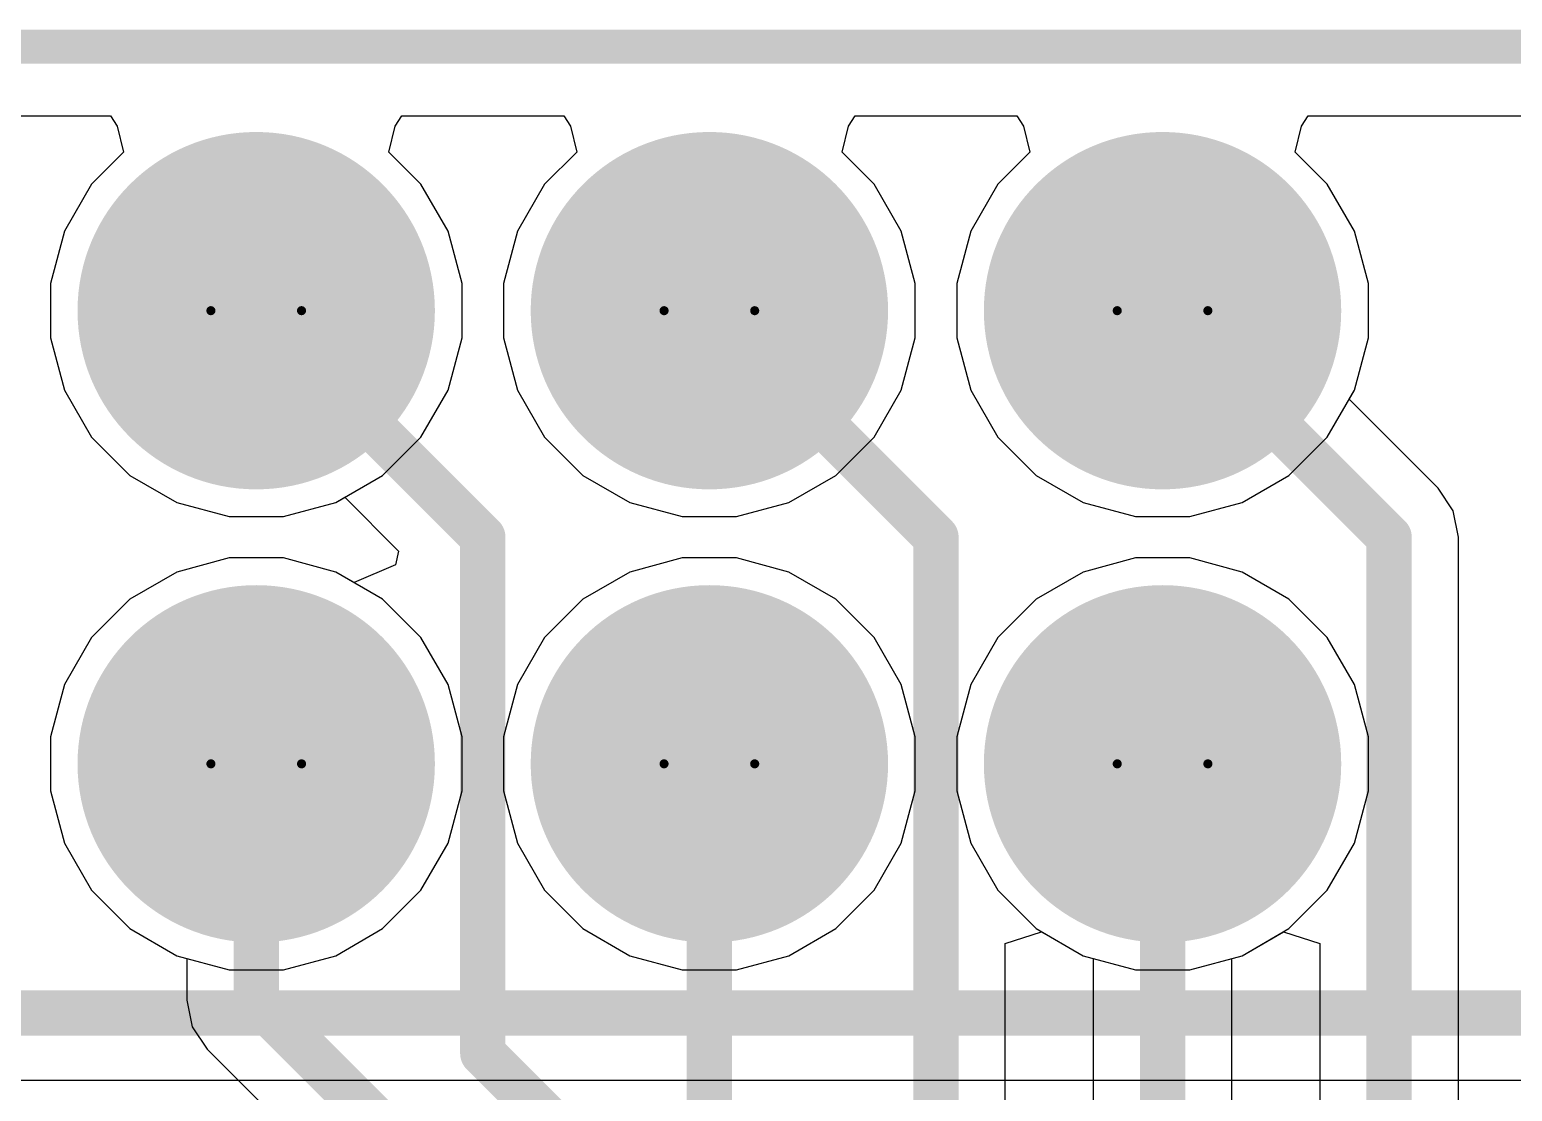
# Model space of a CAD drawing. Header units: inches. Extents: x -0.03 to 9.71, y 0.01 to 4.44.
# Drawn here: x 2.4654 to 2.7925, y 2.3187 to 2.553 of the extents above; entities that cross this region are included whole.
import ezdxf

# ---------------------------------------------------------------- set-up
doc = ezdxf.new("R2010")
doc.units = ezdxf.units.IN
doc.header["$MEASUREMENT"] = 0
for name, color, linetype in [('Board Outline', 216, 'Continuous'), ('Bottom Layer', 5, 'Continuous'), ('Bottom Solder', 6, 'Continuous'), ('Drill Drawing', 1, 'Continuous'), ('Layer 1', 16, 'Continuous'), ('Layer 2', 76, 'Continuous'), ('Multi-Layer', 9, 'Continuous'), ('Pad Holes', 156, 'Continuous'), ('Top Layer', 1, 'Continuous'), ('Top Overlay', 2, 'Continuous'), ('Top Solder', 216, 'Continuous')]:
    doc.layers.add(name, color=color, linetype=linetype)

# ---------------------------------------------------------------- blocks, each defined once
blk = doc.blocks.new('SFH11_PBPC_D12_RA_BK_103')
at = {"layer": 'Bottom Layer'}
h = blk.add_hatch(color=5, dxfattribs=at)
edge = h.paths.add_edge_path()
edge.add_arc((-0.55, 0.05), 0.03543, 0, 360)
h = blk.add_hatch(color=5, dxfattribs=at)
edge = h.paths.add_edge_path()
edge.add_arc((-0.45, 0.05), 0.03543, 0, 360)
h = blk.add_hatch(color=5, dxfattribs=at)
edge = h.paths.add_edge_path()
edge.add_arc((-0.35, 0.05), 0.03543, 0, 360)
h = blk.add_hatch(color=5, dxfattribs=at)
edge = h.paths.add_edge_path()
edge.add_arc((-0.55, -0.05), 0.03543, 0, 360)
h = blk.add_hatch(color=5, dxfattribs=at)
edge = h.paths.add_edge_path()
edge.add_arc((-0.45, -0.05), 0.03543, 0, 360)
h = blk.add_hatch(color=5, dxfattribs=at)
edge = h.paths.add_edge_path()
edge.add_arc((-0.35, -0.05), 0.03543, 0, 360)
at = {"layer": 'Bottom Solder'}
h = blk.add_hatch(color=6, dxfattribs=at)
edge = h.paths.add_edge_path()
edge.add_arc((-0.55, 0.05), 0.03943, 0, 360)
h = blk.add_hatch(color=6, dxfattribs=at)
edge = h.paths.add_edge_path()
edge.add_arc((-0.45, 0.05), 0.03943, 0, 360)
h = blk.add_hatch(color=6, dxfattribs=at)
edge = h.paths.add_edge_path()
edge.add_arc((-0.35, 0.05), 0.03943, 0, 360)
h = blk.add_hatch(color=6, dxfattribs=at)
edge = h.paths.add_edge_path()
edge.add_arc((-0.55, -0.05), 0.03943, 0, 360)
h = blk.add_hatch(color=6, dxfattribs=at)
edge = h.paths.add_edge_path()
edge.add_arc((-0.45, -0.05), 0.03943, 0, 360)
h = blk.add_hatch(color=6, dxfattribs=at)
edge = h.paths.add_edge_path()
edge.add_arc((-0.35, -0.05), 0.03943, 0, 360)
at = {"layer": 'Layer 1'}
h = blk.add_hatch(color=16, dxfattribs=at)
edge = h.paths.add_edge_path()
edge.add_arc((-0.55, 0.05), 0.03543, 0, 360)
h = blk.add_hatch(color=16, dxfattribs=at)
edge = h.paths.add_edge_path()
edge.add_arc((-0.45, 0.05), 0.03543, 0, 360)
h = blk.add_hatch(color=16, dxfattribs=at)
edge = h.paths.add_edge_path()
edge.add_arc((-0.35, 0.05), 0.03543, 0, 360)
h = blk.add_hatch(color=16, dxfattribs=at)
edge = h.paths.add_edge_path()
edge.add_arc((-0.55, -0.05), 0.03543, 0, 360)
h = blk.add_hatch(color=16, dxfattribs=at)
edge = h.paths.add_edge_path()
edge.add_arc((-0.45, -0.05), 0.03543, 0, 360)
h = blk.add_hatch(color=16, dxfattribs=at)
edge = h.paths.add_edge_path()
edge.add_arc((-0.35, -0.05), 0.03543, 0, 360)
at = {"layer": 'Layer 2'}
h = blk.add_hatch(color=76, dxfattribs=at)
edge = h.paths.add_edge_path()
edge.add_arc((-0.55, 0.05), 0.03543, 0, 360)
h = blk.add_hatch(color=76, dxfattribs=at)
edge = h.paths.add_edge_path()
edge.add_arc((-0.45, 0.05), 0.03543, 0, 360)
h = blk.add_hatch(color=76, dxfattribs=at)
edge = h.paths.add_edge_path()
edge.add_arc((-0.35, 0.05), 0.03543, 0, 360)
h = blk.add_hatch(color=76, dxfattribs=at)
edge = h.paths.add_edge_path()
edge.add_arc((-0.55, -0.05), 0.03543, 0, 360)
h = blk.add_hatch(color=76, dxfattribs=at)
edge = h.paths.add_edge_path()
edge.add_arc((-0.45, -0.05), 0.03543, 0, 360)
h = blk.add_hatch(color=76, dxfattribs=at)
edge = h.paths.add_edge_path()
edge.add_arc((-0.35, -0.05), 0.03543, 0, 360)
at = {"layer": 'Multi-Layer'}
h = blk.add_hatch(color=9, dxfattribs=at)
edge = h.paths.add_edge_path()
edge.add_arc((-0.55, 0.05), 0.03543, 0, 360)
h = blk.add_hatch(color=9, dxfattribs=at)
edge = h.paths.add_edge_path()
edge.add_arc((-0.45, 0.05), 0.03543, 0, 360)
h = blk.add_hatch(color=9, dxfattribs=at)
edge = h.paths.add_edge_path()
edge.add_arc((-0.35, 0.05), 0.03543, 0, 360)
h = blk.add_hatch(color=9, dxfattribs=at)
edge = h.paths.add_edge_path()
edge.add_arc((-0.55, -0.05), 0.03543, 0, 360)
h = blk.add_hatch(color=9, dxfattribs=at)
edge = h.paths.add_edge_path()
edge.add_arc((-0.45, -0.05), 0.03543, 0, 360)
h = blk.add_hatch(color=9, dxfattribs=at)
edge = h.paths.add_edge_path()
edge.add_arc((-0.35, -0.05), 0.03543, 0, 360)
at = {"layer": 'Pad Holes'}
h = blk.add_hatch(color=7, dxfattribs=at)
edge = h.paths.add_edge_path()
edge.add_arc((-0.55, 0.05), 0.02008, 0, 360)
h = blk.add_hatch(color=7, dxfattribs=at)
edge = h.paths.add_edge_path()
edge.add_arc((-0.45, 0.05), 0.02008, 0, 360)
h = blk.add_hatch(color=7, dxfattribs=at)
edge = h.paths.add_edge_path()
edge.add_arc((-0.35, 0.05), 0.02008, 0, 360)
h = blk.add_hatch(color=7, dxfattribs=at)
edge = h.paths.add_edge_path()
edge.add_arc((-0.55, -0.05), 0.02008, 0, 360)
h = blk.add_hatch(color=7, dxfattribs=at)
edge = h.paths.add_edge_path()
edge.add_arc((-0.45, -0.05), 0.02008, 0, 360)
h = blk.add_hatch(color=7, dxfattribs=at)
edge = h.paths.add_edge_path()
edge.add_arc((-0.35, -0.05), 0.02008, 0, 360)
at = {"layer": 'Top Layer'}
h = blk.add_hatch(color=1, dxfattribs=at)
edge = h.paths.add_edge_path()
edge.add_arc((-0.55, 0.05), 0.03543, 0, 360)
h = blk.add_hatch(color=1, dxfattribs=at)
edge = h.paths.add_edge_path()
edge.add_arc((-0.45, 0.05), 0.03543, 0, 360)
h = blk.add_hatch(color=1, dxfattribs=at)
edge = h.paths.add_edge_path()
edge.add_arc((-0.35, 0.05), 0.03543, 0, 360)
h = blk.add_hatch(color=1, dxfattribs=at)
edge = h.paths.add_edge_path()
edge.add_arc((-0.55, -0.05), 0.03543, 0, 360)
h = blk.add_hatch(color=1, dxfattribs=at)
edge = h.paths.add_edge_path()
edge.add_arc((-0.45, -0.05), 0.03543, 0, 360)
h = blk.add_hatch(color=1, dxfattribs=at)
edge = h.paths.add_edge_path()
edge.add_arc((-0.35, -0.05), 0.03543, 0, 360)
at = {"layer": 'Top Solder'}
h = blk.add_hatch(color=216, dxfattribs=at)
edge = h.paths.add_edge_path()
edge.add_arc((-0.55, 0.05), 0.03943, 0, 360)
h = blk.add_hatch(color=216, dxfattribs=at)
edge = h.paths.add_edge_path()
edge.add_arc((-0.45, 0.05), 0.03943, 0, 360)
h = blk.add_hatch(color=216, dxfattribs=at)
edge = h.paths.add_edge_path()
edge.add_arc((-0.35, 0.05), 0.03943, 0, 360)
h = blk.add_hatch(color=216, dxfattribs=at)
edge = h.paths.add_edge_path()
edge.add_arc((-0.55, -0.05), 0.03943, 0, 360)
h = blk.add_hatch(color=216, dxfattribs=at)
edge = h.paths.add_edge_path()
edge.add_arc((-0.45, -0.05), 0.03943, 0, 360)
h = blk.add_hatch(color=216, dxfattribs=at)
edge = h.paths.add_edge_path()
edge.add_arc((-0.35, -0.05), 0.03943, 0, 360)

msp = doc.modelspace()

# ---------------------------------------------------------------- linework, layer by layer
at = {"layer": 'Board Outline'}
msp.add_lwpolyline([(0.00984, 2.54921, 0.0075, 0.0075, 0), (4.32087, 2.54921, 0.0075, 0.0075, 0)], format="xyseb", dxfattribs=at)
at = {"layer": 'Bottom Layer'}
for p, q in [((2.44749, 2.53392), (2.48322, 2.53392)), ((2.48322, 2.53392), (2.48468, 2.53164)), ((2.54603, 2.53164), (2.54749, 2.53392)), ((2.54749, 2.53392), (2.58322, 2.53392)), ((2.58322, 2.53392), (2.58468, 2.53164)), ((2.64603, 2.53164), (2.64749, 2.53392)), ((2.64749, 2.53392), (2.68322, 2.53392)), ((2.68322, 2.53392), (2.68468, 2.53164)), ((2.74603, 2.53164), (2.74749, 2.53392)), ((2.74749, 2.53392), (4.30557, 2.53392)), ((2.48468, 2.53164), (2.48608, 2.52592)), ((2.54463, 2.52592), (2.54603, 2.53164)), ((2.58468, 2.53164), (2.58608, 2.52592)), ((2.64463, 2.52592), (2.64603, 2.53164)), ((2.68468, 2.53164), (2.68608, 2.52592)), ((2.74463, 2.52592), (2.74603, 2.53164)), ((2.48608, 2.52592), (2.479, 2.51884)), ((2.55171, 2.51884), (2.54463, 2.52592)), ((2.58608, 2.52592), (2.579, 2.51884)), ((2.65171, 2.51884), (2.64463, 2.52592)), ((2.68608, 2.52592), (2.679, 2.51884)), ((2.75171, 2.51884), (2.74463, 2.52592)), ((2.479, 2.51884), (2.47302, 2.50848)), ((2.55769, 2.50848), (2.55171, 2.51884)), ((2.579, 2.51884), (2.57302, 2.50848)), ((2.65769, 2.50848), (2.65171, 2.51884)), ((2.679, 2.51884), (2.67302, 2.50848)), ((2.75769, 2.50848), (2.75171, 2.51884)), ((2.47302, 2.50848), (2.46992, 2.49693)), ((2.56079, 2.49693), (2.55769, 2.50848)), ((2.57302, 2.50848), (2.56992, 2.49693)), ((2.66079, 2.49693), (2.65769, 2.50848)), ((2.67302, 2.50848), (2.66992, 2.49693)), ((2.76079, 2.49693), (2.75769, 2.50848)), ((2.46992, 2.49693), (2.46992, 2.48496)), ((2.56079, 2.48496), (2.56079, 2.49693)), ((2.56992, 2.49693), (2.56992, 2.48496)), ((2.66079, 2.48496), (2.66079, 2.49693)), ((2.66992, 2.49693), (2.66992, 2.48496)), ((2.76079, 2.48496), (2.76079, 2.49693)), ((2.46992, 2.48496), (2.47302, 2.47341)), ((2.55769, 2.47341), (2.56079, 2.48496)), ((2.56992, 2.48496), (2.57302, 2.47341)), ((2.65769, 2.47341), (2.66079, 2.48496)), ((2.66992, 2.48496), (2.67302, 2.47341)), ((2.75769, 2.47341), (2.76079, 2.48496)), ((2.47302, 2.47341), (2.479, 2.46305)), ((2.55171, 2.46305), (2.55769, 2.47341)), ((2.57302, 2.47341), (2.579, 2.46305)), ((2.65171, 2.46305), (2.65769, 2.47341)), ((2.67302, 2.47341), (2.679, 2.46305)), ((2.75171, 2.46305), (2.75769, 2.47341)), ((2.479, 2.46305), (2.48746, 2.45459)), ((2.54325, 2.45459), (2.55171, 2.46305)), ((2.579, 2.46305), (2.58746, 2.45459)), ((2.64325, 2.45459), (2.65171, 2.46305)), ((2.679, 2.46305), (2.68746, 2.45459)), ((2.74325, 2.45459), (2.75171, 2.46305)), ((2.48746, 2.45459), (2.49782, 2.44861)), ((2.53289, 2.44861), (2.54325, 2.45459)), ((2.58746, 2.45459), (2.59782, 2.44861)), ((2.63289, 2.44861), (2.64325, 2.45459)), ((2.68746, 2.45459), (2.69782, 2.44861)), ((2.73289, 2.44861), (2.74325, 2.45459)), ((2.49782, 2.44861), (2.50937, 2.44551)), ((2.52134, 2.44551), (2.53289, 2.44861)), ((2.59782, 2.44861), (2.60937, 2.44551)), ((2.62134, 2.44551), (2.63289, 2.44861)), ((2.69782, 2.44861), (2.70937, 2.44551)), ((2.72134, 2.44551), (2.73289, 2.44861)), ((2.50937, 2.44551), (2.52134, 2.44551)), ((2.60937, 2.44551), (2.62134, 2.44551)), ((2.70937, 2.44551), (2.72134, 2.44551)), ((2.50937, 2.43638), (2.49782, 2.43328)), ((2.52134, 2.43638), (2.50937, 2.43638)), ((2.53289, 2.43328), (2.52134, 2.43638)), ((2.60937, 2.43638), (2.59782, 2.43328)), ((2.62134, 2.43638), (2.60937, 2.43638)), ((2.63289, 2.43328), (2.62134, 2.43638)), ((2.70937, 2.43638), (2.69782, 2.43328)), ((2.72134, 2.43638), (2.70937, 2.43638)), ((2.73289, 2.43328), (2.72134, 2.43638)), ((2.49782, 2.43328), (2.48746, 2.4273)), ((2.54325, 2.4273), (2.53289, 2.43328)), ((2.59782, 2.43328), (2.58746, 2.4273)), ((2.64325, 2.4273), (2.63289, 2.43328)), ((2.69782, 2.43328), (2.68746, 2.4273)), ((2.74325, 2.4273), (2.73289, 2.43328)), ((2.48746, 2.4273), (2.479, 2.41884)), ((2.55171, 2.41884), (2.54325, 2.4273)), ((2.58746, 2.4273), (2.579, 2.41884)), ((2.65171, 2.41884), (2.64325, 2.4273)), ((2.68746, 2.4273), (2.679, 2.41884)), ((2.75171, 2.41884), (2.74325, 2.4273)), ((2.479, 2.41884), (2.47302, 2.40848)), ((2.55769, 2.40848), (2.55171, 2.41884)), ((2.579, 2.41884), (2.57302, 2.40848)), ((2.65769, 2.40848), (2.65171, 2.41884)), ((2.679, 2.41884), (2.67302, 2.40848)), ((2.75769, 2.40848), (2.75171, 2.41884)), ((2.47302, 2.40848), (2.46992, 2.39693)), ((2.56079, 2.39693), (2.55769, 2.40848)), ((2.57302, 2.40848), (2.56992, 2.39693)), ((2.66079, 2.39693), (2.65769, 2.40848)), ((2.67302, 2.40848), (2.66992, 2.39693)), ((2.76079, 2.39693), (2.75769, 2.40848)), ((2.46992, 2.39693), (2.46992, 2.38496)), ((2.56079, 2.38496), (2.56079, 2.39693)), ((2.56992, 2.39693), (2.56992, 2.38496)), ((2.66079, 2.38496), (2.66079, 2.39693)), ((2.66992, 2.39693), (2.66992, 2.38496)), ((2.76079, 2.38496), (2.76079, 2.39693)), ((2.46992, 2.38496), (2.47302, 2.37341)), ((2.55769, 2.37341), (2.56079, 2.38496)), ((2.56992, 2.38496), (2.57302, 2.37341)), ((2.65769, 2.37341), (2.66079, 2.38496)), ((2.66992, 2.38496), (2.67302, 2.37341)), ((2.75769, 2.37341), (2.76079, 2.38496)), ((2.47302, 2.37341), (2.479, 2.36305)), ((2.55171, 2.36305), (2.55769, 2.37341)), ((2.57302, 2.37341), (2.579, 2.36305)), ((2.65171, 2.36305), (2.65769, 2.37341)), ((2.67302, 2.37341), (2.679, 2.36305)), ((2.75171, 2.36305), (2.75769, 2.37341)), ((2.479, 2.36305), (2.48746, 2.35459)), ((2.54325, 2.35459), (2.55171, 2.36305)), ((2.579, 2.36305), (2.58746, 2.35459)), ((2.64325, 2.35459), (2.65171, 2.36305)), ((2.679, 2.36305), (2.68746, 2.35459)), ((2.74325, 2.35459), (2.75171, 2.36305)), ((2.48746, 2.35459), (2.49782, 2.34861)), ((2.53289, 2.34861), (2.54325, 2.35459)), ((2.58746, 2.35459), (2.59782, 2.34861)), ((2.63289, 2.34861), (2.64325, 2.35459)), ((2.68746, 2.35459), (2.69782, 2.34861)), ((2.73289, 2.34861), (2.74325, 2.35459)), ((2.49782, 2.34861), (2.50937, 2.34551)), ((2.52134, 2.34551), (2.53289, 2.34861)), ((2.59782, 2.34861), (2.60937, 2.34551)), ((2.62134, 2.34551), (2.63289, 2.34861)), ((2.69782, 2.34861), (2.70937, 2.34551)), ((2.72134, 2.34551), (2.73289, 2.34861)), ((2.50937, 2.34551), (2.52134, 2.34551)), ((2.60937, 2.34551), (2.62134, 2.34551)), ((2.70937, 2.34551), (2.72134, 2.34551))]:
    msp.add_line(p, q, dxfattribs=at)
at = {"layer": 'Drill Drawing'}
for points in [[(2.52535, 2.49095, 0.002, 0.002, 1), (2.50535, 2.49095, 0.002, 0.002, 1)], [(2.62535, 2.49095, 0.002, 0.002, 1), (2.60535, 2.49095, 0.002, 0.002, 1)], [(2.72535, 2.49095, 0.002, 0.002, 1), (2.70535, 2.49095, 0.002, 0.002, 1)], [(2.50485, 2.49095, 0.001, 0.001, 1), (2.50585, 2.49095, 0.001, 0.001, 1)], [(2.52485, 2.49095, 0.001, 0.001, 1), (2.52585, 2.49095, 0.001, 0.001, 1)], [(2.60485, 2.49095, 0.001, 0.001, 1), (2.60585, 2.49095, 0.001, 0.001, 1)], [(2.62485, 2.49095, 0.001, 0.001, 1), (2.62585, 2.49095, 0.001, 0.001, 1)], [(2.70485, 2.49095, 0.001, 0.001, 1), (2.70585, 2.49095, 0.001, 0.001, 1)], [(2.72485, 2.49095, 0.001, 0.001, 1), (2.72585, 2.49095, 0.001, 0.001, 1)], [(2.52535, 2.39095, 0.002, 0.002, 1), (2.50535, 2.39095, 0.002, 0.002, 1)], [(2.62535, 2.39095, 0.002, 0.002, 1), (2.60535, 2.39095, 0.002, 0.002, 1)], [(2.72535, 2.39095, 0.002, 0.002, 1), (2.70535, 2.39095, 0.002, 0.002, 1)], [(2.50485, 2.39095, 0.001, 0.001, 1), (2.50585, 2.39095, 0.001, 0.001, 1)], [(2.52485, 2.39095, 0.001, 0.001, 1), (2.52585, 2.39095, 0.001, 0.001, 1)], [(2.60485, 2.39095, 0.001, 0.001, 1), (2.60585, 2.39095, 0.001, 0.001, 1)], [(2.62485, 2.39095, 0.001, 0.001, 1), (2.62585, 2.39095, 0.001, 0.001, 1)], [(2.70485, 2.39095, 0.001, 0.001, 1), (2.70585, 2.39095, 0.001, 0.001, 1)], [(2.72485, 2.39095, 0.001, 0.001, 1), (2.72585, 2.39095, 0.001, 0.001, 1)]]:
    msp.add_lwpolyline(points, format="xyseb", close=True, dxfattribs=at)
at = {"layer": 'Layer 1'}
for p, q in [((2.44749, 2.53392), (2.48322, 2.53392)), ((2.48322, 2.53392), (2.48468, 2.53164)), ((2.74603, 2.53164), (2.74749, 2.53392)), ((2.74749, 2.53392), (4.30557, 2.53392)), ((2.48468, 2.53164), (2.48608, 2.52592)), ((2.74463, 2.52592), (2.74603, 2.53164)), ((2.48608, 2.52592), (2.479, 2.51884)), ((2.75171, 2.51884), (2.74463, 2.52592)), ((2.479, 2.51884), (2.47302, 2.50848)), ((2.75769, 2.50848), (2.75171, 2.51884)), ((2.47302, 2.50848), (2.46992, 2.49693)), ((2.76079, 2.49693), (2.75769, 2.50848)), ((2.46992, 2.49693), (2.46992, 2.48496)), ((2.76079, 2.48496), (2.76079, 2.49693)), ((2.46992, 2.48496), (2.47302, 2.47341)), ((2.75769, 2.47341), (2.76079, 2.48496)), ((2.47302, 2.47341), (2.479, 2.46305)), ((2.75653, 2.4714), (2.75769, 2.47341)), ((2.77617, 2.45176), (2.75653, 2.4714)), ((2.479, 2.46305), (2.48746, 2.45459)), ((2.48746, 2.45459), (2.49782, 2.44861)), ((2.77948, 2.4468), (2.77617, 2.45176)), ((2.49782, 2.44861), (2.50937, 2.44551)), ((2.52134, 2.44551), (2.53289, 2.44861)), ((2.53289, 2.44861), (2.5349, 2.44977)), ((2.5349, 2.44977), (2.54676, 2.43791)), ((2.50937, 2.44551), (2.52134, 2.44551)), ((2.78065, 2.44095), (2.77948, 2.4468)), ((2.78065, 1.82264), (2.78065, 2.44095)), ((2.54676, 2.43791), (2.54607, 2.4349)), ((2.50937, 2.43638), (2.49782, 2.43328)), ((2.52134, 2.43638), (2.50937, 2.43638)), ((2.53289, 2.43328), (2.52134, 2.43638)), ((2.54607, 2.4349), (2.53696, 2.43093)), ((2.49782, 2.43328), (2.48746, 2.4273)), ((2.53696, 2.43093), (2.53289, 2.43328)), ((2.48746, 2.4273), (2.479, 2.41884)), ((2.479, 2.41884), (2.47302, 2.40848)), ((2.47302, 2.40848), (2.46992, 2.39693)), ((2.46992, 2.39693), (2.46992, 2.38496)), ((2.46992, 2.38496), (2.47302, 2.37341)), ((2.47302, 2.37341), (2.479, 2.36305)), ((2.479, 2.36305), (2.48746, 2.35459)), ((2.48746, 2.35459), (2.49782, 2.34861)), ((2.68065, 2.35132), (2.68865, 2.3539)), ((2.68865, 2.3539), (2.69782, 2.34861)), ((2.73289, 2.34861), (2.74206, 2.3539)), ((2.74206, 2.3539), (2.75006, 2.35132)), ((2.68065, 1.75965), (2.68065, 2.35132)), ((2.75006, 2.35132), (2.75006, 1.82264)), ((2.49782, 2.34861), (2.50006, 2.34801)), ((2.50006, 2.34801), (2.50006, 2.3388)), ((2.69782, 2.34861), (2.70006, 2.34801)), ((2.70006, 2.34801), (2.70006, 1.79114)), ((2.73065, 2.34801), (2.73289, 2.34861)), ((2.73065, 1.79114), (2.73065, 2.34801)), ((2.50006, 2.3388), (2.50122, 2.33294)), ((2.50122, 2.33294), (2.50454, 2.32798)), ((2.50454, 2.32798), (2.5482, 2.28432))]:
    msp.add_line(p, q, dxfattribs=at)
for points in [[(2.51535, 2.49095, 0.01, 0.01, 0), (2.56535, 2.44095, 0.01, 0.01, 0)], [(2.61535, 2.49095, 0.01, 0.01, 0), (2.66535, 2.44095, 0.01, 0.01, 0)], [(2.71535, 2.49095, 0.01, 0.01, 0), (2.76535, 2.44095, 0.01, 0.01, 0)], [(2.56535, 2.32707, 0.01, 0.01, 0), (2.56535, 2.44095, 0.01, 0.01, 0)], [(2.66535, 1.7441, 0.01, 0.01, 0), (2.66535, 2.44095, 0.01, 0.01, 0)], [(2.76535, 1.80709, 0.01, 0.01, 0), (2.76535, 2.44095, 0.01, 0.01, 0)], [(2.51535, 2.3388, 0.01, 0.01, 0), (2.51535, 2.39095, 0.01, 0.01, 0)], [(2.61535, 1.7126, 0.01, 0.01, 0), (2.61535, 2.39095, 0.01, 0.01, 0)], [(2.71535, 1.77559, 0.01, 0.01, 0), (2.71535, 2.39095, 0.01, 0.01, 0)], [(2.51535, 2.3388, 0.01, 0.01, 0), (2.56349, 2.29066, 0.01, 0.01, 0)], [(2.56535, 2.32707, 0.01, 0.01, 0), (2.58969, 2.30273, 0.01, 0.01, 0)]]:
    msp.add_lwpolyline(points, format="xyseb", dxfattribs=at)
for points in [[(2.51285, 2.49095, 0.005, 0.005, 1), (2.51785, 2.49095, 0.005, 0.005, 1)], [(2.61285, 2.49095, 0.005, 0.005, 1), (2.61785, 2.49095, 0.005, 0.005, 1)], [(2.71285, 2.49095, 0.005, 0.005, 1), (2.71785, 2.49095, 0.005, 0.005, 1)], [(2.56285, 2.44095, 0.005, 0.005, 1), (2.56785, 2.44095, 0.005, 0.005, 1)], [(2.56285, 2.44095, 0.005, 0.005, 1), (2.56785, 2.44095, 0.005, 0.005, 1)], [(2.66285, 2.44095, 0.005, 0.005, 1), (2.66785, 2.44095, 0.005, 0.005, 1)], [(2.66285, 2.44095, 0.005, 0.005, 1), (2.66785, 2.44095, 0.005, 0.005, 1)], [(2.76285, 2.44095, 0.005, 0.005, 1), (2.76785, 2.44095, 0.005, 0.005, 1)], [(2.76285, 2.44095, 0.005, 0.005, 1), (2.76785, 2.44095, 0.005, 0.005, 1)], [(2.51285, 2.39095, 0.005, 0.005, 1), (2.51785, 2.39095, 0.005, 0.005, 1)], [(2.61285, 2.39095, 0.005, 0.005, 1), (2.61785, 2.39095, 0.005, 0.005, 1)], [(2.71285, 2.39095, 0.005, 0.005, 1), (2.71785, 2.39095, 0.005, 0.005, 1)], [(2.51285, 2.3388, 0.005, 0.005, 1), (2.51785, 2.3388, 0.005, 0.005, 1)], [(2.51285, 2.3388, 0.005, 0.005, 1), (2.51785, 2.3388, 0.005, 0.005, 1)], [(2.56285, 2.32707, 0.005, 0.005, 1), (2.56785, 2.32707, 0.005, 0.005, 1)], [(2.56285, 2.32707, 0.005, 0.005, 1), (2.56785, 2.32707, 0.005, 0.005, 1)]]:
    msp.add_lwpolyline(points, format="xyseb", close=True, dxfattribs=at)
at = {"layer": 'Layer 2'}
for p, q in [((2.44749, 2.53392), (2.48322, 2.53392)), ((2.48322, 2.53392), (2.48468, 2.53164)), ((2.54603, 2.53164), (2.54749, 2.53392)), ((2.54749, 2.53392), (2.58322, 2.53392)), ((2.58322, 2.53392), (2.58468, 2.53164)), ((2.64603, 2.53164), (2.64749, 2.53392)), ((2.64749, 2.53392), (2.68322, 2.53392)), ((2.68322, 2.53392), (2.68468, 2.53164)), ((2.74603, 2.53164), (2.74749, 2.53392)), ((2.74749, 2.53392), (4.30557, 2.53392)), ((2.48468, 2.53164), (2.48608, 2.52592)), ((2.54463, 2.52592), (2.54603, 2.53164)), ((2.58468, 2.53164), (2.58608, 2.52592)), ((2.64463, 2.52592), (2.64603, 2.53164)), ((2.68468, 2.53164), (2.68608, 2.52592)), ((2.74463, 2.52592), (2.74603, 2.53164)), ((2.48608, 2.52592), (2.479, 2.51884)), ((2.55171, 2.51884), (2.54463, 2.52592)), ((2.58608, 2.52592), (2.579, 2.51884)), ((2.65171, 2.51884), (2.64463, 2.52592)), ((2.68608, 2.52592), (2.679, 2.51884)), ((2.75171, 2.51884), (2.74463, 2.52592)), ((2.479, 2.51884), (2.47302, 2.50848)), ((2.55769, 2.50848), (2.55171, 2.51884)), ((2.579, 2.51884), (2.57302, 2.50848)), ((2.65769, 2.50848), (2.65171, 2.51884)), ((2.679, 2.51884), (2.67302, 2.50848)), ((2.75769, 2.50848), (2.75171, 2.51884)), ((2.47302, 2.50848), (2.46992, 2.49693)), ((2.56079, 2.49693), (2.55769, 2.50848)), ((2.57302, 2.50848), (2.56992, 2.49693)), ((2.66079, 2.49693), (2.65769, 2.50848)), ((2.67302, 2.50848), (2.66992, 2.49693)), ((2.76079, 2.49693), (2.75769, 2.50848)), ((2.46992, 2.49693), (2.46992, 2.48496)), ((2.56079, 2.48496), (2.56079, 2.49693)), ((2.56992, 2.49693), (2.56992, 2.48496)), ((2.66079, 2.48496), (2.66079, 2.49693)), ((2.66992, 2.49693), (2.66992, 2.48496)), ((2.76079, 2.48496), (2.76079, 2.49693)), ((2.46992, 2.48496), (2.47302, 2.47341)), ((2.55769, 2.47341), (2.56079, 2.48496)), ((2.56992, 2.48496), (2.57302, 2.47341)), ((2.65769, 2.47341), (2.66079, 2.48496)), ((2.66992, 2.48496), (2.67302, 2.47341)), ((2.75769, 2.47341), (2.76079, 2.48496)), ((2.47302, 2.47341), (2.479, 2.46305)), ((2.55171, 2.46305), (2.55769, 2.47341)), ((2.57302, 2.47341), (2.579, 2.46305)), ((2.65171, 2.46305), (2.65769, 2.47341)), ((2.67302, 2.47341), (2.679, 2.46305)), ((2.75171, 2.46305), (2.75769, 2.47341)), ((2.479, 2.46305), (2.48746, 2.45459)), ((2.54325, 2.45459), (2.55171, 2.46305)), ((2.579, 2.46305), (2.58746, 2.45459)), ((2.64325, 2.45459), (2.65171, 2.46305)), ((2.679, 2.46305), (2.68746, 2.45459)), ((2.74325, 2.45459), (2.75171, 2.46305)), ((2.48746, 2.45459), (2.49782, 2.44861)), ((2.53289, 2.44861), (2.54325, 2.45459)), ((2.58746, 2.45459), (2.59782, 2.44861)), ((2.63289, 2.44861), (2.64325, 2.45459)), ((2.68746, 2.45459), (2.69782, 2.44861)), ((2.73289, 2.44861), (2.74325, 2.45459)), ((2.49782, 2.44861), (2.50937, 2.44551)), ((2.52134, 2.44551), (2.53289, 2.44861)), ((2.59782, 2.44861), (2.60937, 2.44551)), ((2.62134, 2.44551), (2.63289, 2.44861)), ((2.69782, 2.44861), (2.70937, 2.44551)), ((2.72134, 2.44551), (2.73289, 2.44861)), ((2.50937, 2.44551), (2.52134, 2.44551)), ((2.60937, 2.44551), (2.62134, 2.44551)), ((2.70937, 2.44551), (2.72134, 2.44551)), ((2.50937, 2.43638), (2.49782, 2.43328)), ((2.52134, 2.43638), (2.50937, 2.43638)), ((2.53289, 2.43328), (2.52134, 2.43638)), ((2.60937, 2.43638), (2.59782, 2.43328)), ((2.62134, 2.43638), (2.60937, 2.43638)), ((2.63289, 2.43328), (2.62134, 2.43638)), ((2.70937, 2.43638), (2.69782, 2.43328)), ((2.72134, 2.43638), (2.70937, 2.43638)), ((2.73289, 2.43328), (2.72134, 2.43638)), ((2.49782, 2.43328), (2.48746, 2.4273)), ((2.54325, 2.4273), (2.53289, 2.43328)), ((2.59782, 2.43328), (2.58746, 2.4273)), ((2.64325, 2.4273), (2.63289, 2.43328)), ((2.69782, 2.43328), (2.68746, 2.4273)), ((2.74325, 2.4273), (2.73289, 2.43328)), ((2.48746, 2.4273), (2.479, 2.41884)), ((2.55171, 2.41884), (2.54325, 2.4273)), ((2.58746, 2.4273), (2.579, 2.41884)), ((2.65171, 2.41884), (2.64325, 2.4273)), ((2.68746, 2.4273), (2.679, 2.41884)), ((2.75171, 2.41884), (2.74325, 2.4273)), ((2.479, 2.41884), (2.47302, 2.40848)), ((2.55769, 2.40848), (2.55171, 2.41884)), ((2.579, 2.41884), (2.57302, 2.40848)), ((2.65769, 2.40848), (2.65171, 2.41884)), ((2.679, 2.41884), (2.67302, 2.40848)), ((2.75769, 2.40848), (2.75171, 2.41884)), ((2.47302, 2.40848), (2.46992, 2.39693)), ((2.56079, 2.39693), (2.55769, 2.40848)), ((2.57302, 2.40848), (2.56992, 2.39693)), ((2.66079, 2.39693), (2.65769, 2.40848)), ((2.67302, 2.40848), (2.66992, 2.39693)), ((2.76079, 2.39693), (2.75769, 2.40848)), ((2.46992, 2.39693), (2.46992, 2.38496)), ((2.56079, 2.38496), (2.56079, 2.39693)), ((2.56992, 2.39693), (2.56992, 2.38496)), ((2.66079, 2.38496), (2.66079, 2.39693)), ((2.66992, 2.39693), (2.66992, 2.38496)), ((2.76079, 2.38496), (2.76079, 2.39693)), ((2.46992, 2.38496), (2.47302, 2.37341)), ((2.55769, 2.37341), (2.56079, 2.38496)), ((2.56992, 2.38496), (2.57302, 2.37341)), ((2.65769, 2.37341), (2.66079, 2.38496)), ((2.66992, 2.38496), (2.67302, 2.37341)), ((2.75769, 2.37341), (2.76079, 2.38496)), ((2.47302, 2.37341), (2.479, 2.36305)), ((2.55171, 2.36305), (2.55769, 2.37341)), ((2.57302, 2.37341), (2.579, 2.36305)), ((2.65171, 2.36305), (2.65769, 2.37341)), ((2.67302, 2.37341), (2.679, 2.36305)), ((2.75171, 2.36305), (2.75769, 2.37341)), ((2.479, 2.36305), (2.48746, 2.35459)), ((2.54325, 2.35459), (2.55171, 2.36305)), ((2.579, 2.36305), (2.58746, 2.35459)), ((2.64325, 2.35459), (2.65171, 2.36305)), ((2.679, 2.36305), (2.68746, 2.35459)), ((2.74325, 2.35459), (2.75171, 2.36305)), ((2.48746, 2.35459), (2.49782, 2.34861)), ((2.53289, 2.34861), (2.54325, 2.35459)), ((2.58746, 2.35459), (2.59782, 2.34861)), ((2.63289, 2.34861), (2.64325, 2.35459)), ((2.68746, 2.35459), (2.69782, 2.34861)), ((2.73289, 2.34861), (2.74325, 2.35459)), ((2.49782, 2.34861), (2.50937, 2.34551)), ((2.52134, 2.34551), (2.53289, 2.34861)), ((2.59782, 2.34861), (2.60937, 2.34551)), ((2.62134, 2.34551), (2.63289, 2.34861)), ((2.69782, 2.34861), (2.70937, 2.34551)), ((2.72134, 2.34551), (2.73289, 2.34861)), ((2.50937, 2.34551), (2.52134, 2.34551)), ((2.60937, 2.34551), (2.62134, 2.34551)), ((2.70937, 2.34551), (2.72134, 2.34551)), ((3.18504, 2.32104), (2.38249, 2.32104))]:
    msp.add_line(p, q, dxfattribs=at)
at = {"layer": 'Top Layer'}
for p, q in [((2.44749, 2.53392), (2.48322, 2.53392)), ((2.48322, 2.53392), (2.48468, 2.53164)), ((2.54603, 2.53164), (2.54749, 2.53392)), ((2.54749, 2.53392), (2.58322, 2.53392)), ((2.58322, 2.53392), (2.58468, 2.53164)), ((2.64603, 2.53164), (2.64749, 2.53392)), ((2.64749, 2.53392), (2.68322, 2.53392)), ((2.68322, 2.53392), (2.68468, 2.53164)), ((2.74603, 2.53164), (2.74749, 2.53392)), ((2.74749, 2.53392), (4.30557, 2.53392)), ((2.48468, 2.53164), (2.48608, 2.52592)), ((2.54463, 2.52592), (2.54603, 2.53164)), ((2.58468, 2.53164), (2.58608, 2.52592)), ((2.64463, 2.52592), (2.64603, 2.53164)), ((2.68468, 2.53164), (2.68608, 2.52592)), ((2.74463, 2.52592), (2.74603, 2.53164)), ((2.48608, 2.52592), (2.479, 2.51884)), ((2.55171, 2.51884), (2.54463, 2.52592)), ((2.58608, 2.52592), (2.579, 2.51884)), ((2.65171, 2.51884), (2.64463, 2.52592)), ((2.68608, 2.52592), (2.679, 2.51884)), ((2.75171, 2.51884), (2.74463, 2.52592)), ((2.479, 2.51884), (2.47302, 2.50848)), ((2.55769, 2.50848), (2.55171, 2.51884)), ((2.579, 2.51884), (2.57302, 2.50848)), ((2.65769, 2.50848), (2.65171, 2.51884)), ((2.679, 2.51884), (2.67302, 2.50848)), ((2.75769, 2.50848), (2.75171, 2.51884)), ((2.47302, 2.50848), (2.46992, 2.49693)), ((2.56079, 2.49693), (2.55769, 2.50848)), ((2.57302, 2.50848), (2.56992, 2.49693)), ((2.66079, 2.49693), (2.65769, 2.50848)), ((2.67302, 2.50848), (2.66992, 2.49693)), ((2.76079, 2.49693), (2.75769, 2.50848)), ((2.46992, 2.49693), (2.46992, 2.48496)), ((2.56079, 2.48496), (2.56079, 2.49693)), ((2.56992, 2.49693), (2.56992, 2.48496)), ((2.66079, 2.48496), (2.66079, 2.49693)), ((2.66992, 2.49693), (2.66992, 2.48496)), ((2.76079, 2.48496), (2.76079, 2.49693)), ((2.46992, 2.48496), (2.47302, 2.47341)), ((2.55769, 2.47341), (2.56079, 2.48496)), ((2.56992, 2.48496), (2.57302, 2.47341)), ((2.65769, 2.47341), (2.66079, 2.48496)), ((2.66992, 2.48496), (2.67302, 2.47341)), ((2.75769, 2.47341), (2.76079, 2.48496)), ((2.47302, 2.47341), (2.479, 2.46305)), ((2.55171, 2.46305), (2.55769, 2.47341)), ((2.57302, 2.47341), (2.579, 2.46305)), ((2.65171, 2.46305), (2.65769, 2.47341)), ((2.67302, 2.47341), (2.679, 2.46305)), ((2.75171, 2.46305), (2.75769, 2.47341)), ((2.479, 2.46305), (2.48746, 2.45459)), ((2.54325, 2.45459), (2.55171, 2.46305)), ((2.579, 2.46305), (2.58746, 2.45459)), ((2.64325, 2.45459), (2.65171, 2.46305)), ((2.679, 2.46305), (2.68746, 2.45459)), ((2.74325, 2.45459), (2.75171, 2.46305)), ((2.48746, 2.45459), (2.49782, 2.44861)), ((2.53289, 2.44861), (2.54325, 2.45459)), ((2.58746, 2.45459), (2.59782, 2.44861)), ((2.63289, 2.44861), (2.64325, 2.45459)), ((2.68746, 2.45459), (2.69782, 2.44861)), ((2.73289, 2.44861), (2.74325, 2.45459)), ((2.49782, 2.44861), (2.50937, 2.44551)), ((2.52134, 2.44551), (2.53289, 2.44861)), ((2.59782, 2.44861), (2.60937, 2.44551)), ((2.62134, 2.44551), (2.63289, 2.44861)), ((2.69782, 2.44861), (2.70937, 2.44551)), ((2.72134, 2.44551), (2.73289, 2.44861)), ((2.50937, 2.44551), (2.52134, 2.44551)), ((2.60937, 2.44551), (2.62134, 2.44551)), ((2.70937, 2.44551), (2.72134, 2.44551)), ((2.50937, 2.43638), (2.49782, 2.43328)), ((2.52134, 2.43638), (2.50937, 2.43638)), ((2.53289, 2.43328), (2.52134, 2.43638)), ((2.60937, 2.43638), (2.59782, 2.43328)), ((2.62134, 2.43638), (2.60937, 2.43638)), ((2.63289, 2.43328), (2.62134, 2.43638)), ((2.70937, 2.43638), (2.69782, 2.43328)), ((2.72134, 2.43638), (2.70937, 2.43638)), ((2.73289, 2.43328), (2.72134, 2.43638)), ((2.49782, 2.43328), (2.48746, 2.4273)), ((2.54325, 2.4273), (2.53289, 2.43328)), ((2.59782, 2.43328), (2.58746, 2.4273)), ((2.64325, 2.4273), (2.63289, 2.43328)), ((2.69782, 2.43328), (2.68746, 2.4273)), ((2.74325, 2.4273), (2.73289, 2.43328)), ((2.48746, 2.4273), (2.479, 2.41884)), ((2.55171, 2.41884), (2.54325, 2.4273)), ((2.58746, 2.4273), (2.579, 2.41884)), ((2.65171, 2.41884), (2.64325, 2.4273)), ((2.68746, 2.4273), (2.679, 2.41884)), ((2.75171, 2.41884), (2.74325, 2.4273)), ((2.479, 2.41884), (2.47302, 2.40848)), ((2.55769, 2.40848), (2.55171, 2.41884)), ((2.579, 2.41884), (2.57302, 2.40848)), ((2.65769, 2.40848), (2.65171, 2.41884)), ((2.679, 2.41884), (2.67302, 2.40848)), ((2.75769, 2.40848), (2.75171, 2.41884)), ((2.47302, 2.40848), (2.46992, 2.39693)), ((2.56079, 2.39693), (2.55769, 2.40848)), ((2.57302, 2.40848), (2.56992, 2.39693)), ((2.66079, 2.39693), (2.65769, 2.40848)), ((2.67302, 2.40848), (2.66992, 2.39693)), ((2.76079, 2.39693), (2.75769, 2.40848)), ((2.46992, 2.39693), (2.46992, 2.38496)), ((2.56079, 2.38496), (2.56079, 2.39693)), ((2.56992, 2.39693), (2.56992, 2.38496)), ((2.66079, 2.38496), (2.66079, 2.39693)), ((2.66992, 2.39693), (2.66992, 2.38496)), ((2.76079, 2.38496), (2.76079, 2.39693)), ((2.46992, 2.38496), (2.47302, 2.37341)), ((2.55769, 2.37341), (2.56079, 2.38496)), ((2.56992, 2.38496), (2.57302, 2.37341)), ((2.65769, 2.37341), (2.66079, 2.38496)), ((2.66992, 2.38496), (2.67302, 2.37341)), ((2.75769, 2.37341), (2.76079, 2.38496)), ((2.47302, 2.37341), (2.479, 2.36305)), ((2.55171, 2.36305), (2.55769, 2.37341)), ((2.57302, 2.37341), (2.579, 2.36305)), ((2.65171, 2.36305), (2.65769, 2.37341)), ((2.67302, 2.37341), (2.679, 2.36305)), ((2.75171, 2.36305), (2.75769, 2.37341)), ((2.479, 2.36305), (2.48746, 2.35459)), ((2.54325, 2.35459), (2.55171, 2.36305)), ((2.579, 2.36305), (2.58746, 2.35459)), ((2.64325, 2.35459), (2.65171, 2.36305)), ((2.679, 2.36305), (2.68746, 2.35459)), ((2.74325, 2.35459), (2.75171, 2.36305)), ((2.48746, 2.35459), (2.49782, 2.34861)), ((2.53289, 2.34861), (2.54325, 2.35459)), ((2.58746, 2.35459), (2.59782, 2.34861)), ((2.63289, 2.34861), (2.64325, 2.35459)), ((2.68746, 2.35459), (2.69782, 2.34861)), ((2.73289, 2.34861), (2.74325, 2.35459)), ((2.49782, 2.34861), (2.50937, 2.34551)), ((2.52134, 2.34551), (2.53289, 2.34861)), ((2.59782, 2.34861), (2.60937, 2.34551)), ((2.62134, 2.34551), (2.63289, 2.34861)), ((2.69782, 2.34861), (2.70937, 2.34551)), ((2.72134, 2.34551), (2.73289, 2.34861)), ((2.50937, 2.34551), (2.52134, 2.34551)), ((2.60937, 2.34551), (2.62134, 2.34551)), ((2.70937, 2.34551), (2.72134, 2.34551))]:
    msp.add_line(p, q, dxfattribs=at)
at = {"layer": 'Top Overlay'}
msp.add_lwpolyline([(1.46496, 2.336, 0.01, 0.01, 0), (2.86535, 2.336, 0.01, 0.01, 0)], format="xyseb", dxfattribs=at)

# ---------------------------------------------------------------- block references
at = {"rotation": 180}
msp.add_blockref('SFH11_PBPC_D12_RA_BK_103', (2.16535, 2.44095), dxfattribs=at)

doc.saveas('drawing.dxf')
